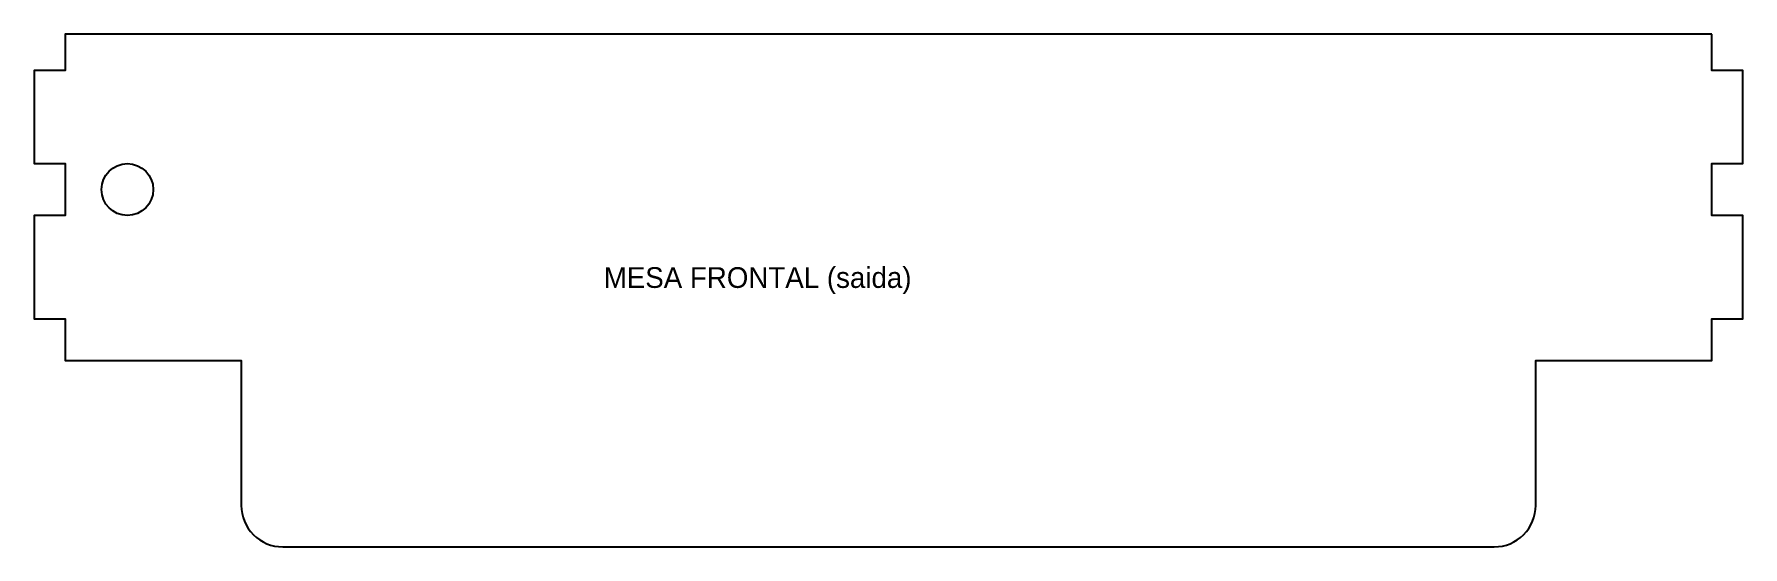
# Model space of a CAD drawing. Header units: millimetres. Extents: x 5 to 335, y 5 to 104.
import ezdxf

# ---------------------------------------------------------------- set-up
doc = ezdxf.new("R2010")
doc.units = ezdxf.units.MM
doc.layers.add('CORTE', color=1, linetype='CONTINUOUS')
doc.layers.add('GRAVAR', color=5, linetype='CONTINUOUS')

msp = doc.modelspace()

# ---------------------------------------------------------------- linework, layer by layer
at = {"layer": 'CORTE'}
msp.add_lwpolyline([(329, 104), (11, 104), (11, 97), (5, 97), (5, 79), (11, 79), (11, 69), (5, 69), (5, 49), (11, 49), (11, 41), (45, 41), (45, 13, 0.414214), (53, 5), (287, 5, 0.414214), (295, 13), (295, 41), (329, 41), (329, 49), (335, 49), (335, 69), (329, 69), (329, 79), (335, 79), (335, 97), (329, 97)], format="xyb", close=True, dxfattribs=at)
msp.add_circle((23, 74), 5, dxfattribs=at)

# ---------------------------------------------------------------- texts
at = {"layer": 'GRAVAR'}
msp.add_text('MESA FRONTAL (saida)', height=4, dxfattribs=at).set_placement((115, 55))

doc.saveas('drawing.dxf')
